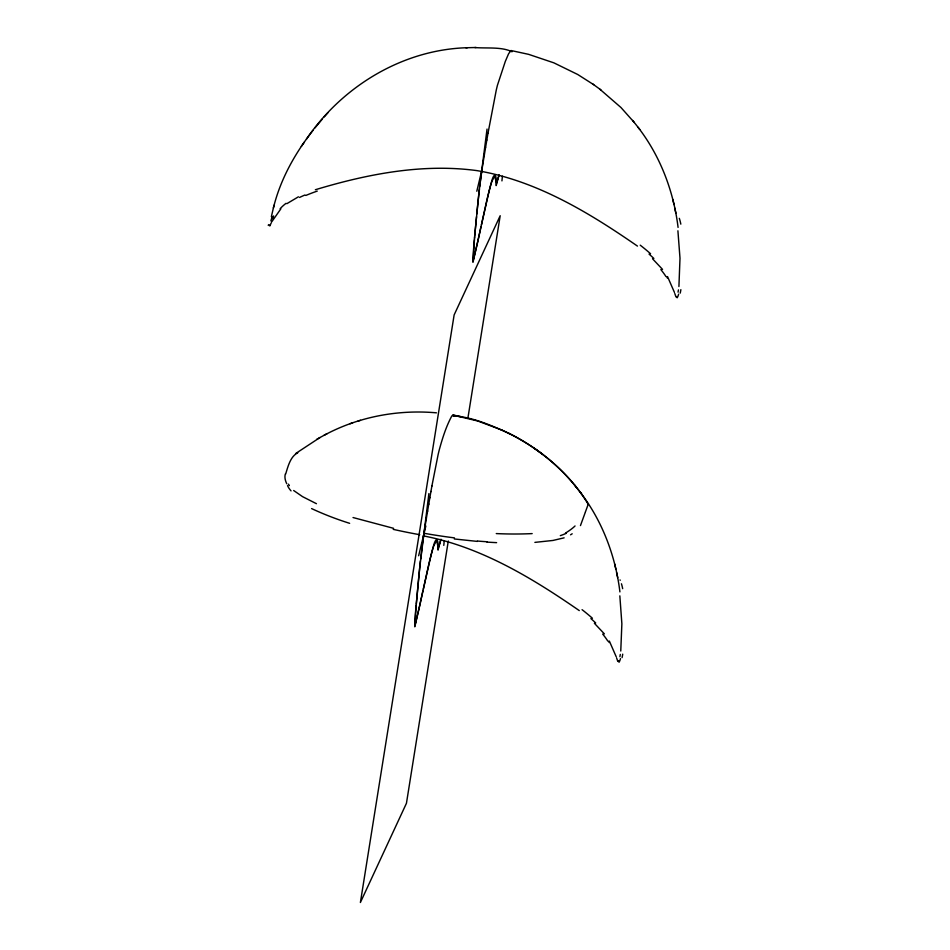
<?xml version="1.0" encoding="UTF-8"?>
<svg xmlns="http://www.w3.org/2000/svg" width="950" height="950" viewBox="0 0 950 950"><rect width="100%" height="100%" fill="white"/><g stroke="black" fill="none" stroke-linecap="round" stroke-linejoin="round"><path stroke-width="1.43" d="M416.088 605.494L414.853 626.05L420.185 603.476A446.476 28.286 -80.1 0 1 422.441 593.192L428.26 566.687A82.626 5.237 -80.1 0 1 429.566 561.082L431.977 551.451A70.609 4.477 -80.1 0 1 433.2 546.998C435.789 536.275 438.817 537.7 438.009 550.109L440.966 539.232M416.029 606.943L420.363 560.868M416.278 604.105L418.629 578.491A372.685 23.607 -80.1 0 1 419.734 567.601L428.889 493.572M474.679 236.669L474.026 243.556A554.135 35.102 -80.1 0 0 473.468 250.479L472.957 262.331L477.256 243.853A215.092 13.621 -80.1 0 1 479.002 235.79L481.009 226.563M474.43 239.602L473.005 261.547L478.337 238.973A446.476 28.286 -80.1 0 1 480.593 228.689L486.412 202.184A82.626 5.237 -80.1 0 1 487.718 196.579L490.129 186.936A70.609 4.477 -80.1 0 1 491.352 182.495C493.941 171.772 496.969 173.197 496.173 185.606L498.833 175.774M474.466 238.343L476.52 216.671M474.715 235.612L479.014 191.841L487.041 129.069M443.793 545.395L444.232 540.716M501.944 180.892L502.384 176.213M420.648 559.111L421.99 547.817M620.766 651.023L621.87 623.782L619.839 595.852M678.918 286.52L679.998 258.257L677.908 230.791M479.465 188.919L477.886 203.098A372.685 23.607 -80.1 0 0 476.781 213.987M285.677 474.014C287.933 466.64 290.439 456.321 297.754 452.853M479.608 186.901L482.066 169.029M422.144 546.001L423.902 533.532M481.65 171.582L483.039 162.949M423.498 536.085L425.101 526.134M448.293 541.001L406.446 803.284L360.394 902.5L454.136 314.925L500.187 215.721L467.934 417.929M678.454 289.892L678.062 292.184M620.303 654.396L619.911 656.688M483.016 163.103L484.358 154.886M424.864 527.606L426.372 518.308M484.334 155.004L485.616 147.238M426.182 519.508L427.607 510.886M485.604 147.333L486.827 140.054M427.452 511.836L428.782 503.916M486.816 140.125L487.968 133.356M428.664 504.628L429.899 497.42M269.919 224.948L269.8 225.981L271.225 222.906M487.968 133.404L496.256 90.155A50.386 3.194 -80.1 0 1 497.456 85.215L505.317 61.406L508.606 53.734L511.029 50.528L528.639 54.352L553.898 62.854L577.766 74.516L593.75 84.704M429.804 497.919L430.932 491.435M430.884 491.744L431.894 486.008M431.87 486.139L438.104 454.658A50.386 3.194 -80.1 0 1 439.304 449.718C442.486 438.128 446.132 426.455 451.867 415.863C471.853 416.444 493.347 426.146 511.848 434.791C536.465 447.652 558.766 465.262 576.151 487.006M422.857 591.066L420.838 600.293A215.092 13.621 -80.1 0 0 419.104 608.356L414.794 626.834L415.316 614.982A554.135 35.102 -80.1 0 1 415.874 608.059M481.46 224.746L488.787 192.458A47.619 3.016 -80.1 0 1 489.915 188.064L490.259 186.817A74.314 4.702 -80.1 0 1 492.017 181.023L494.819 176.047L496.423 183.481L499.118 174.729M423.308 589.249L430.635 556.961A47.619 3.016 -80.1 0 1 431.763 552.579L432.108 551.321A74.314 4.702 -80.1 0 1 433.853 545.526L436.668 540.55L438.271 547.996L440.551 540.776M273.398 207.967C280.321 179.467 294.963 153.342 312.978 130.399M271.368 216.671L274.027 205.236M476.805 191.235L481.983 169.634M418.641 555.75L425.838 526.003M270.869 220.934L272.211 216.446M585.449 511.86L588.181 504.355M585.342 512.192L580.462 525.587M271.712 221.884L280.796 208.917M588.228 504.272C568.397 471.521 536.394 445.479 501.244 429.78M676.744 296.649L675.961 296.887L674.773 293.502M616.621 658.018L617.797 661.39L618.592 661.153M618.498 661.307L618.545 661.236A9.88 1.876 -87.3 0 0 618.759 661.081M301.328 146.395L304.368 142.12M306.482 139.092C342.428 86.212 402.8 49.519 467.341 47.714M314.984 127.882L322.228 119.189M324.282 116.85L327.999 112.634M295.545 453.613L319.948 437.546M286.841 203.68L298.431 196.804M572.197 533.793L570.558 534.814M324.045 435.326C358.174 416.836 397.872 409.367 436.454 412.834M316.718 439.327L327.144 433.616M315.353 189.739C367.163 174.076 422.726 163.246 476.983 170.632C536.061 180.405 589 212.539 637.45 246.098M564.122 537.831L552.947 540.455L534.886 542.379M350.004 423.736L352.628 422.881M357.996 421.123L360.466 420.316M587.611 503.785L588.418 503.702M474.834 47.547C486.637 48.557 501.766 46.586 512.026 51.775M465.88 47.761L476.104 47.5M496.613 542.652L486.97 542.129M477.351 541.405L454.302 538.959M501.742 429.994L477.719 420.981L452.794 415.055M423.522 535.919C480.688 546.844 532.095 577.944 579.286 610.601M453.126 415.043L461.51 416.741M393.597 528.331L353.032 517.536M508.808 433.331L509.461 433.628M316.433 503.69L302.539 496.636L293.669 490.509M599.723 89.086L620.944 107.492L634.303 122.502M542.818 454.48L534.494 448.424M592.646 83.921L600.97 89.977M652.519 258.756L662.554 269.408M594.367 623.259L604.402 633.911M638.044 127.276C660.345 156.109 673.669 191.354 678.074 227.406M579.892 491.779C602.193 520.612 615.517 555.857 619.911 591.909M632.688 120.46L639.766 129.449M574.536 484.963L581.614 493.952M453.352 415.186L453.72 415.815M289.382 485.616L288.432 484.156M667.529 276.581L674.417 292.351M609.366 641.096L616.253 656.854M672.849 199.476L673.966 204.571M674.714 207.955L675.866 213.156M614.697 563.991L615.814 569.074M616.562 572.458L617.702 577.659M454.456 537.89A453.625 309.641 6.5 0 1 424.044 533.283M419.734 534.707A453.625 311.814 6.5 0 1 393.229 529.364M349.636 523.319A223.808 144.542 7.4 0 1 311.588 508.582M291.033 490.889A35.767 18.632 12.7 0 1 287.529 485.569M286.757 483.752A52.868 21.518 24.7 0 1 285.38 473.884M575.047 525.967A52.868 17.634 -15.6 0 1 565.487 533.069M566.224 533.33A35.767 14.143 -6.2 0 1 560.322 535.634M532.166 533.603A226.694 130.993 5.2 0 1 496.268 533.579M486.97 541.749A321.064 212.574 6.5 0 1 477.375 541.037M305.817 195.451A182.139 92.031 3 0 1 317.264 191.092M299.535 197.446A145.718 77.235 4.8 0 1 304.974 194.999M280.155 208.691A88.196 48.889 7.1 0 1 286.045 203.312M268.292 225.471A71.143 13.015 -44.7 0 1 268.565 224.616M272.793 218.833A20.472 1.556 -71.9 0 1 273.624 215.935M679.309 218.334A65.502 20.389 -80.3 0 1 680.829 224.152M680.865 289.655A58.734 21.779 80.6 0 1 680.236 293.111M678.633 294.132A19.95 5.367 86.1 0 1 677.136 297.801M676.911 296.566A9.88 1.876 -87.3 0 1 676.744 296.851M666.876 276.866A71.143 3.586 67.9 0 1 667.304 278.017M660.832 269.574A88.196 46.467 19.6 0 1 665.974 276.592M649.04 254.078A145.718 77.176 18.6 0 1 653.861 258.447M640.229 245.171A182.139 92.744 19.9 0 1 650.584 253.745M620.029 579.916A65.502 20.389 -80.3 0 1 620.196 580.296M621.443 583.775A65.502 20.389 -80.3 0 1 622.666 588.656M622.713 654.158A58.734 21.779 80.6 0 1 622.084 657.614M620.481 658.635A19.95 5.367 86.1 0 1 618.984 662.304M608.724 641.369A71.143 3.586 67.9 0 1 609.14 642.521M602.668 634.078A88.196 46.467 19.6 0 1 607.822 641.096M590.888 618.581A145.718 77.176 18.6 0 1 595.709 622.962M582.077 609.674A182.139 92.744 19.9 0 1 592.432 618.26"/></g></svg>
